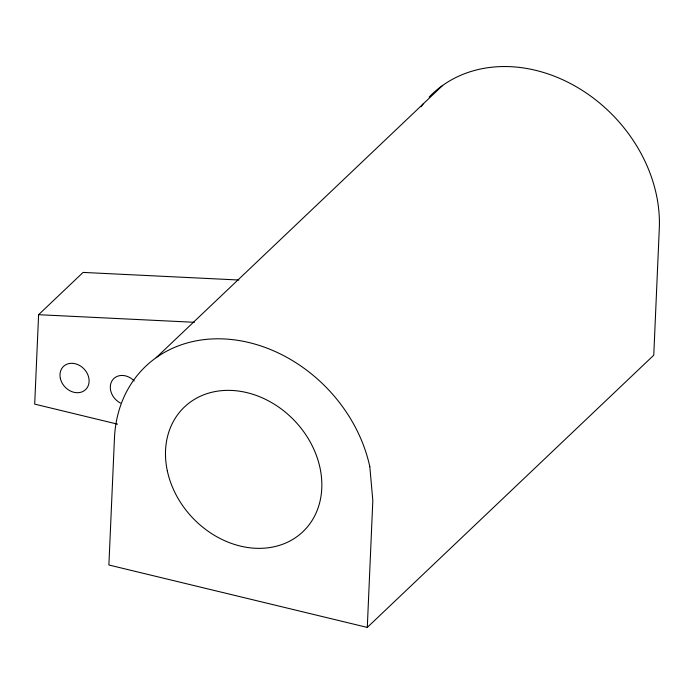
<?xml version="1.0" encoding="UTF-8"?>
<svg xmlns="http://www.w3.org/2000/svg" width="694" height="694" viewBox="0 0 694 694"><rect width="100%" height="100%" fill="white"/><g stroke="black" fill="none" stroke-linecap="round" stroke-linejoin="round"><path stroke-width="1.04" d="M238.814 280.012L83.098 272.412L38.604 314.694L34.7 404.125L117.59 424.164M114.458 438.157L108.889 565.003L367.291 627.419L653.765 355.198L659.3 228.387A142.209 116.401 46.5 0 0 575.526 86.316A142.209 116.401 46.5 0 0 429.161 97.047M367.291 627.419L372.825 500.617L369.833 466.75M156.211 357.644L442.703 85.397M38.604 314.694L194.329 322.294M421.032 106.694A142.209 116.401 46.5 0 1 423.583 103.38M114.458 438.157A142.201 116.401 46.5 0 1 232.256 339.6A142.201 116.401 46.5 0 1 369.824 466.75M120.496 403.067A16.023 13.117 46.5 0 1 112.09 380.694A16.023 13.117 46.5 0 1 134.228 380.971M167.341 470.966A86.013 70.406 46.5 0 0 296.546 536.948A86.013 70.406 46.5 0 0 267.129 400.16A86.013 70.406 46.5 0 0 167.341 470.966M60.326 378.299A16.023 13.117 46.5 0 0 84.399 390.601A16.023 13.117 46.5 0 0 78.916 365.113A16.023 13.117 46.5 0 0 60.326 378.299"/></g></svg>
